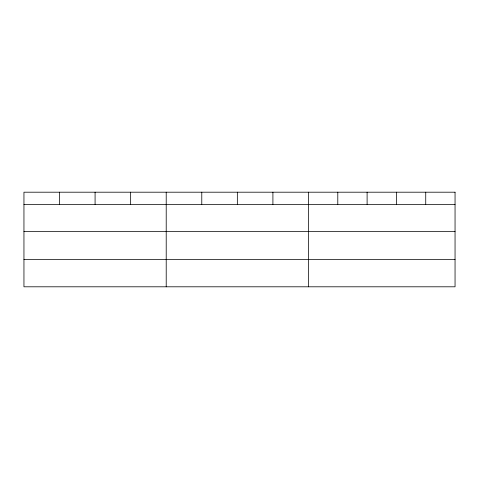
<?xml version="1.0" encoding="UTF-8"?>
<svg xmlns="http://www.w3.org/2000/svg" width="479" height="479" viewBox="0 0 479 479"><rect width="100%" height="100%" fill="white"/><g stroke="black" fill="none" stroke-linecap="round" stroke-linejoin="round"><path stroke-width="0.72" d="M23.95 204.407L455.05 204.407M23.95 231.597L455.05 231.597M23.95 259.612L455.05 259.612M425.735 192.199L425.735 204.407M396.42 192.199L396.42 204.407M367.106 192.199L367.106 204.407M337.791 192.199L337.791 204.407M308.476 192.199L308.476 286.801M272.91 192.199L272.91 204.407M237.344 192.199L237.344 204.407M201.779 192.199L201.779 204.407M166.213 192.199L166.213 286.801M130.647 192.199L130.647 204.407M95.082 192.199L95.082 204.407M59.516 192.199L59.516 204.407M455.05 192.199L23.95 192.199L23.95 286.801L455.05 286.801L455.05 192.199"/></g></svg>
